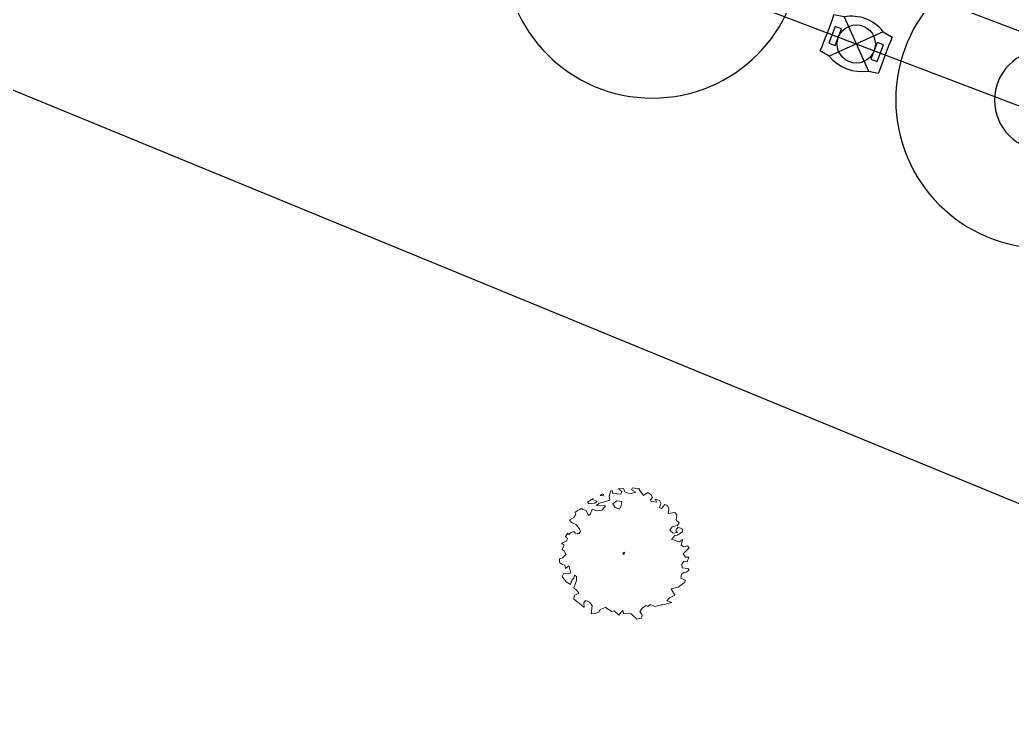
# Model space of a CAD drawing. Extents: x 2080 to 102394, y 2071 to 93424.
# Drawn here: x 79131 to 79981, y 81492 to 82092 of the extents above; entities that cross this region are included whole.
import ezdxf

# ---------------------------------------------------------------- set-up
doc = ezdxf.new("R2010")
doc.units = 0
doc.header["$LTSCALE"] = 20
doc.header["$MEASUREMENT"] = 0
for name, color, linetype in [('ELEC', 11, 'Continuous'), ('PLANTS', 3, 'Continuous'), ('proposed tree', 3, 'Continuous')]:
    doc.layers.add(name, color=color, linetype=linetype)
doc.layers.add('Mango tree', color=96, linetype='Continuous', lineweight=5)
doc.layers.add('sappotta', color=114, linetype='Continuous', lineweight=5)
doc.layers.add('patta duplicate', color=230, linetype='Continuous', plot=False)

# ---------------------------------------------------------------- blocks, each defined once
blk = doc.blocks.new('NEEM')
at = {"layer": 'sappotta', "linetype": 'Continuous'}
for p, q in [((-0.359, 1.043), (-0.396, 1.016)), ((-0.345, 1.011), (-0.34, 1.039)), ((-0.213, 1.092), (-0.242, 1.007)), ((-0.191, 1.099), (-0.213, 1.092)), ((-0.177, 1.048), (-0.191, 1.099)), ((-0.043, 1.039), (-0.177, 1.048)), ((0.003, 1.132), (-0.083, 1.127)), ((-0.083, 1.127), (-0.023, 1.083)), ((-0.023, 1.083), (-0.043, 1.039)), ((0.03, 1.077), (0.003, 1.132)), ((0.114, 1.043), (0.03, 1.077)), ((0.216, 1.072), (0.114, 1.043)), ((0.162, 1.144), (0.142, 1.112)), ((0.142, 1.112), (0.216, 1.072)), ((0.283, 1.13), (0.162, 1.144)), ((0.267, 1.123), (0.283, 1.13)), ((0.351, 1.016), (0.267, 1.123)), ((0.421, 1.063), (0.351, 1.016)), ((0.473, 1.03), (0.421, 1.063)), ((0.501, 0.982), (0.473, 1.03)), ((-0.517, 0.963), (-0.614, 0.901)), ((-0.614, 0.901), (-0.589, 0.87)), ((-0.589, 0.87), (-0.494, 0.884)), ((-0.521, 0.945), (-0.521, 0.945)), ((-0.449, 0.913), (-0.521, 0.945)), ((-0.494, 0.884), (-0.449, 0.913)), ((-0.415, 0.884), (-0.459, 0.839)), ((-0.32, 0.906), (-0.415, 0.884)), ((-0.396, 1.016), (-0.345, 1.011)), ((-0.23, 0.935), (-0.32, 0.906)), ((-0.242, 1.007), (-0.23, 0.935)), ((-0.108, 0.922), (-0.177, 0.872)), ((-0.177, 0.872), (-0.139, 0.809)), ((-0.027, 0.908), (-0.108, 0.922)), ((-0.034, 0.839), (-0.027, 0.908)), ((0.472, 0.942), (0.501, 0.982)), ((0.483, 0.908), (0.472, 0.942)), ((0.581, 0.9), (0.483, 0.908)), ((0.551, 0.95), (0.581, 0.9)), ((0.627, 0.928), (0.551, 0.95)), ((0.616, 0.806), (0.654, 0.87)), ((0.654, 0.87), (0.627, 0.928)), ((0.715, 0.86), (0.66, 0.788)), ((0.762, 0.844), (0.715, 0.86)), ((-0.818, 0.692), (-0.85, 0.638)), ((-0.783, 0.757), (-0.83, 0.729)), ((-0.83, 0.729), (-0.826, 0.714)), ((-0.826, 0.714), (-0.818, 0.692)), ((-0.749, 0.774), (-0.783, 0.757)), ((-0.717, 0.789), (-0.749, 0.774)), ((-0.689, 0.772), (-0.717, 0.789)), ((-0.638, 0.758), (-0.689, 0.772)), ((-0.598, 0.672), (-0.638, 0.758)), ((-0.562, 0.699), (-0.598, 0.672)), ((-0.533, 0.776), (-0.562, 0.699)), ((-0.452, 0.75), (-0.533, 0.776)), ((-0.459, 0.839), (-0.303, 0.837)), ((-0.361, 0.762), (-0.452, 0.75)), ((-0.303, 0.837), (-0.361, 0.762)), ((-0.139, 0.809), (-0.067, 0.78)), ((-0.067, 0.78), (-0.034, 0.839)), ((0.66, 0.788), (0.616, 0.806)), ((0.783, 0.779), (0.762, 0.844)), ((0.776, 0.704), (0.783, 0.779)), ((0.888, 0.723), (0.776, 0.704)), ((0.924, 0.679), (0.888, 0.723)), ((-0.892, 0.613), (-0.923, 0.594)), ((-0.923, 0.594), (-0.895, 0.555)), ((-0.895, 0.555), (-0.868, 0.54)), ((-0.85, 0.638), (-0.892, 0.613)), ((-0.868, 0.54), (-0.818, 0.517)), ((-0.818, 0.517), (-0.752, 0.44)), ((0.913, 0.591), (0.924, 0.679)), ((0.964, 0.541), (0.913, 0.591)), ((0.934, 0.5), (0.964, 0.541)), ((-0.96, 0.366), (-0.994, 0.31)), ((-0.935, 0.345), (-0.96, 0.366)), ((-0.908, 0.372), (-0.935, 0.345)), ((-0.87, 0.389), (-0.908, 0.372)), ((-0.846, 0.386), (-0.87, 0.389)), ((-0.821, 0.367), (-0.846, 0.386)), ((-0.788, 0.359), (-0.821, 0.367)), ((-0.757, 0.361), (-0.788, 0.359)), ((-0.735, 0.394), (-0.757, 0.361)), ((-0.752, 0.44), (-0.735, 0.394)), ((0.804, 0.415), (0.84, 0.475)), ((0.86, 0.367), (0.804, 0.415)), ((0.84, 0.475), (0.934, 0.5)), ((0.933, 0.378), (0.86, 0.367)), ((0.917, 0.437), (0.904, 0.404)), ((0.904, 0.404), (0.933, 0.378)), ((0.942, 0.471), (0.917, 0.437)), ((0.93, 0.332), (1.018, 0.389)), ((1.014, 0.439), (0.942, 0.471)), ((1.018, 0.389), (1.014, 0.439)), ((-1.023, 0.208), (-1.062, 0.182)), ((-1.062, 0.182), (-1.02, 0.162)), ((-0.978, 0.229), (-1.023, 0.208)), ((-0.994, 0.31), (-0.961, 0.275)), ((-0.961, 0.275), (-0.978, 0.229)), ((0.829, 0.259), (0.888, 0.326)), ((0.838, 0.262), (0.829, 0.259)), ((0.931, 0.228), (0.838, 0.262)), ((0.888, 0.326), (0.93, 0.332)), ((0.962, 0.217), (0.931, 0.228)), ((1.025, 0.259), (0.962, 0.217)), ((0.996, 0.16), (1.025, 0.259)), ((-1.02, 0.162), (-1.049, 0.084)), ((-1.049, 0.084), (-1.017, 0.059)), ((-1.017, 0.059), (-0.991, -0.002)), ((0.02, 0.041), (-0.009, 0.024)), ((-0.009, 0.024), (0, 0)), ((0, 0), (0.014, 0.011)), ((0.014, 0.011), (0.027, 0.031)), ((1.046, 0.129), (0.996, 0.16)), ((1.029, 0.011), (1.074, 0.049)), ((1.074, -0.047), (1.029, 0.011)), ((1.109, 0.149), (1.046, 0.129)), ((1.074, 0.049), (1.137, 0.114)), ((1.137, 0.114), (1.109, 0.149)), ((-1.097, -0.077), (-1.098, -0.14)), ((-1.098, -0.14), (-1.044, -0.173)), ((-1.048, -0.062), (-1.097, -0.077)), ((-0.991, -0.002), (-1.048, -0.062)), ((1.007, -0.166), (1.046, -0.114)), ((1.016, -0.234), (1.007, -0.166)), ((1.046, -0.114), (1.1, -0.129)), ((1.129, -0.047), (1.074, -0.047)), ((1.1, -0.129), (1.129, -0.047)), ((-1.025, -0.325), (-1.052, -0.378)), ((-1.044, -0.173), (-1.007, -0.185)), ((-0.953, -0.336), (-1.025, -0.325)), ((-1.007, -0.185), (-0.992, -0.244)), ((-0.992, -0.244), (-0.937, -0.198)), ((-0.902, -0.318), (-0.953, -0.336)), ((-0.937, -0.198), (-0.93, -0.213)), ((-0.93, -0.213), (-0.902, -0.318)), ((1.004, -0.349), (1.045, -0.311)), ((1.11, -0.243), (1.016, -0.234)), ((1.045, -0.311), (1.083, -0.306)), ((1.083, -0.306), (1.137, -0.273)), ((1.137, -0.273), (1.11, -0.243)), ((-1.052, -0.378), (-0.982, -0.471)), ((-0.982, -0.471), (-0.91, -0.516)), ((-0.91, -0.516), (-0.888, -0.446)), ((-0.888, -0.446), (-0.848, -0.411)), ((-0.803, -0.452), (-0.853, -0.576)), ((-0.848, -0.411), (-0.837, -0.355)), ((-0.837, -0.355), (-0.803, -0.383)), ((-0.803, -0.383), (-0.803, -0.452)), ((0.943, -0.565), (1.032, -0.503)), ((0.992, -0.411), (1.004, -0.349)), ((1.066, -0.443), (0.992, -0.411)), ((1.032, -0.503), (1.061, -0.484)), ((1.061, -0.484), (1.066, -0.443)), ((-0.853, -0.576), (-0.797, -0.619)), ((-0.766, -0.668), (-0.844, -0.71)), ((-0.797, -0.619), (-0.766, -0.668)), ((0.826, -0.591), (0.943, -0.565)), ((0.887, -0.704), (0.826, -0.591)), ((-0.844, -0.71), (-0.852, -0.77)), ((-0.852, -0.77), (-0.758, -0.838)), ((-0.758, -0.838), (-0.675, -0.912)), ((-0.676, -0.836), (-0.649, -0.791)), ((-0.675, -0.912), (-0.676, -0.836)), ((-0.649, -0.791), (-0.582, -0.82)), ((-0.582, -0.82), (-0.534, -0.881)), ((0.68, -0.867), (0.834, -0.828)), ((0.751, -0.797), (0.797, -0.747)), ((0.834, -0.828), (0.751, -0.797)), ((0.797, -0.747), (0.887, -0.704)), ((-0.534, -0.881), (-0.554, -1.025)), ((-0.554, -1.025), (-0.486, -1.015)), ((-0.486, -1.015), (-0.413, -0.988)), ((-0.413, -0.988), (-0.401, -0.955)), ((-0.401, -0.955), (-0.302, -0.907)), ((-0.302, -0.907), (-0.286, -0.926)), ((-0.286, -0.926), (-0.197, -0.986)), ((-0.197, -0.986), (-0.157, -0.969)), ((-0.157, -0.969), (-0.078, -1.049)), ((-0.078, -1.049), (-0.006, -0.96)), ((-0.006, -0.96), (0.006, -1.017)), ((0.006, -1.017), (0.139, -1.026)), ((0.287, -0.982), (0.327, -0.932)), ((0.324, -1.046), (0.287, -0.982)), ((0.327, -0.932), (0.391, -0.879)), ((0.391, -0.879), (0.423, -0.897)), ((0.423, -0.897), (0.47, -0.86)), ((0.47, -0.86), (0.543, -0.896)), ((0.543, -0.896), (0.652, -0.871)), ((0.652, -0.871), (0.68, -0.867)), ((0.139, -1.026), (0.236, -1.115)), ((0.236, -1.115), (0.314, -1.096)), ((0.314, -1.096), (0.324, -1.046))]:
    blk.add_line(p, q, dxfattribs=at)
blk = doc.blocks.new('A$C35AE5E1D')
at = {"layer": 'PLANTS', "linetype": 'Continuous', "ltscale": 0.5}
for centre, radius in [((-0.54, 0), 127.14), ((0, 0), 42.92)]:
    blk.add_circle(centre, radius, dxfattribs=at)
blk = doc.blocks.new('A$C74600891')
at = {"layer": 'ELEC', "linetype": 'Continuous', "ltscale": 0.5}
for p, q in [((27.73, 56.42), (34.48, 62.18)), ((27.73, 56.42), (32.02, 5.75)), ((55.21, 33.23), (59.74, 40.85)), ((4.53, 28.94), (0, 21.32)), ((4.53, 28.94), (55.21, 33.23)), ((32.02, 5.75), (25.27, 0))]:
    blk.add_line(p, q, dxfattribs=at)
for points in [[(50, 43.1), (38.33, 52.95), (34.59, 48.52), (46.26, 38.67)], [(9.74, 19.07), (21.41, 9.22), (25.15, 13.66), (13.48, 23.51)]]:
    blk.add_lwpolyline(points, close=True, dxfattribs=at)
blk.add_circle((29.87, 31.09), 16.36, dxfattribs=at)
for centre, radius, start, end in [((398.53, 467.94), 545.14, 228.10087, 231.57608), ((38.6, 23.72), 34.46, 108.39039, 171.28656), ((19.2, 40.09), 36.66, 290.46548, 349.21148), ((-338.79, -405.76), 545.14, 48.10087, 51.57608)]:
    blk.add_arc(centre, radius, start, end, dxfattribs=at)

msp = doc.modelspace()

# ---------------------------------------------------------------- linework, layer by layer
at = {"linetype": 'Continuous', "ltscale": 0.5}
for p, q in [((77729.596, 82942.505), (83421.037, 80775.201)), ((77708.244, 82886.433), (82898.607, 80909.94))]:
    msp.add_line(p, q, dxfattribs=at)
at = {"layer": 'patta duplicate', "ltscale": 0.5}
msp.add_lwpolyline([(88450.657, 84067.151), (84127.797, 82684.315), (83540.963, 80377.169), (84337.551, 80292.694), (84338.201, 79890.512), (77189.571, 82827.244), (75365.053, 80162.878), (84737.949, 76793.335), (86791.228, 77204.942), (89065.024, 78174.595), (89006.283, 79510.343), (88948.024, 81170.116), (88450.657, 84067.151)], dxfattribs=at)

# ---------------------------------------------------------------- block references
at = {"layer": 'ELEC', "ltscale": 0.5, "rotation": 289.301964973904}
msp.add_blockref('A$C74600891', (79807.781, 82089.735), dxfattribs=at)
at = {"layer": 'Mango tree', "linetype": 'Continuous', "xscale": 49.73619491429417, "yscale": 49.73619491435238, "zscale": 49.7361949140131}
msp.add_blockref('NEEM', (79647.469, 81634.761), dxfattribs=at)
at = {"layer": 'proposed tree', "linetype": 'Continuous', "ltscale": 0.5, "xscale": -1, "rotation": 138.6751944754381}
for p in [(79672.841, 82152.273), (80008.372, 82023.72)]:
    msp.add_blockref('A$C35AE5E1D', p, dxfattribs=at)

doc.saveas('drawing.dxf')
